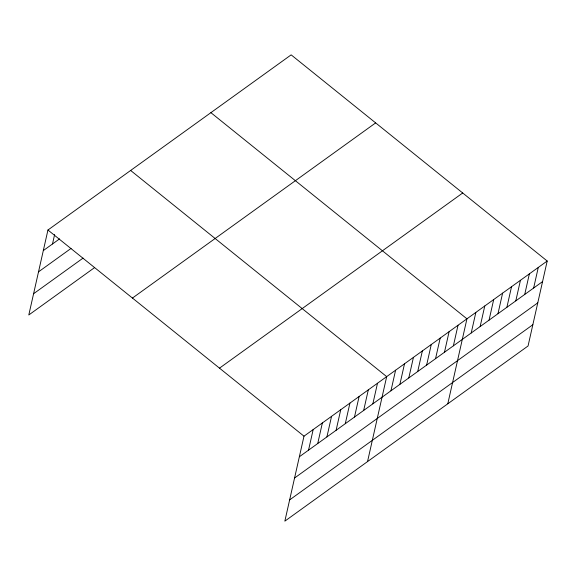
<?xml version="1.0" encoding="UTF-8"?>
<svg xmlns="http://www.w3.org/2000/svg" width="576" height="576" viewBox="0 0 576 576"><rect width="100%" height="100%" fill="white"/><g stroke="black" fill="none" stroke-linecap="round" stroke-linejoin="round"><path stroke-width="0.86" d="M547.2 261.022L303.991 436.183L284.846 521.143L528.055 345.982L547.2 261.022L291.154 54.857L47.945 230.018L28.8 314.978L94.529 267.638M52.495 243.979L54.619 234.547M308.542 450.151L313.178 429.566M317.729 443.534L322.366 422.95M326.916 436.91L331.553 416.333M336.103 430.294L340.74 409.716M345.29 423.677L349.927 403.099M354.478 417.06L359.122 396.482M363.665 410.443L368.309 389.866M372.859 403.826L377.496 383.249M367.538 461.592L386.683 376.632L130.637 170.46M390.96 390.787L395.597 370.21M399.881 384.365L404.518 363.787M408.794 377.942L413.438 357.365M417.715 371.52L422.352 350.942M426.636 365.098L431.273 344.513M435.55 358.675L440.186 338.09M444.47 352.253L449.107 331.668M453.384 345.83L458.021 325.246M447.797 403.783L466.942 318.823L210.895 112.658M471.218 332.978L475.855 312.401M480.139 326.556L484.776 305.978M489.053 320.134L493.697 299.556M497.974 313.711L502.61 293.134M506.894 307.289L511.531 286.711M515.808 300.866L520.445 280.289M524.729 294.444L529.366 273.866M533.642 288.022L538.279 267.444M43.308 250.596L59.566 238.889M38.52 271.843L71.035 248.429M33.588 293.731L83.059 258.106M132.444 298.058L375.653 122.89M219.499 368.15L462.708 192.982M299.354 456.768L542.563 281.599M294.566 478.015L537.775 302.846M289.634 499.903L532.843 324.734M47.945 230.018L303.991 436.183"/></g></svg>
